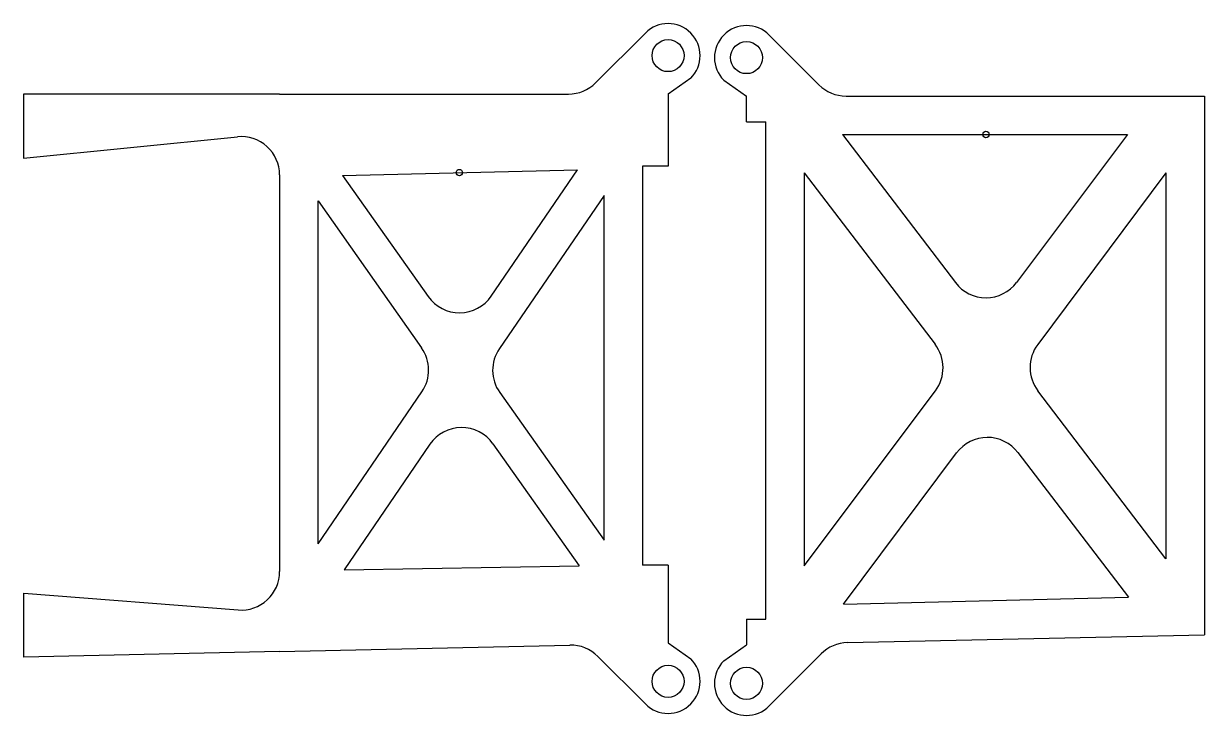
# Model space of a CAD drawing. Header units: millimetres. Extents: x 682.7 to 774.9, y 397.7 to 451.7.
import ezdxf

# ---------------------------------------------------------------- set-up
doc = ezdxf.new("R2010")
doc.units = ezdxf.units.MM

msp = doc.modelspace()

# ---------------------------------------------------------------- linework, layer by layer
for p, q in [((731.273, 450.976), (727.383, 447.087)), ((740.934, 450.82), (744.824, 446.931)), ((734.808, 447.441), (733.04, 446.209)), ((737.399, 447.285), (739.167, 446.053)), ((702.691, 446.209), (682.691, 446.209)), ((682.691, 446.209), (682.691, 441.209)), ((702.691, 446.209), (725.262, 446.209)), ((733.04, 446.253), (733.04, 440.578)), ((733.04, 446.209), (733.04, 446.209)), ((739.167, 446.053), (739.167, 446.053)), ((739.167, 444.053), (739.167, 446.053)), ((746.945, 446.053), (774.941, 446.053)), ((774.941, 446.053), (774.941, 404.003)), ((739.167, 444.053), (740.667, 444.053)), ((740.667, 405.205), (740.667, 444.053)), ((682.691, 441.209), (699.392, 442.879)), ((746.667, 443.053), (768.941, 443.053)), ((746.667, 443.053), (755.491, 431.489)), ((768.941, 443.053), (760.275, 431.508)), ((707.612, 439.865), (725.963, 440.296)), ((719.228, 430.438), (725.963, 440.296)), ((733.04, 440.578), (731.04, 440.578)), ((731.04, 440.578), (731.04, 409.442)), ((743.667, 440.053), (743.667, 409.383)), ((743.667, 440.053), (753.907, 426.672)), ((771.941, 440.053), (761.918, 426.662)), ((771.941, 440.053), (771.942, 409.931)), ((702.691, 439.894), (702.691, 408.926)), ((707.612, 439.865), (714.301, 430.399)), ((728.042, 438.297), (719.86, 426.337)), ((728.04, 411.372), (728.042, 438.297)), ((705.691, 411.088), (705.691, 437.866)), ((705.691, 437.866), (713.785, 426.396)), ((705.691, 411.088), (713.811, 422.974)), ((719.886, 422.912), (728.04, 411.372)), ((743.667, 409.383), (753.924, 423.048)), ((771.942, 409.931), (761.935, 423.044)), ((714.433, 418.87), (707.743, 409.071)), ((719.36, 418.91), (726.092, 409.39)), ((746.74, 406.384), (755.586, 418.202)), ((760.37, 418.228), (769.016, 406.932)), ((707.743, 409.071), (726.092, 409.39)), ((733.04, 409.442), (731.04, 409.442)), ((733.04, 409.442), (733.04, 403.361)), ((682.696, 402.237), (682.696, 407.237)), ((682.696, 407.237), (699.459, 405.935)), ((746.74, 406.384), (769.016, 406.932)), ((739.167, 405.205), (739.167, 403.205)), ((739.167, 405.205), (740.667, 405.205)), ((702.691, 402.683), (725.366, 403.19)), ((733.04, 403.361), (734.808, 402.129)), ((737.399, 401.973), (739.167, 403.205)), ((747.055, 403.381), (774.941, 404.003)), ((702.691, 402.683), (682.696, 402.237)), ((731.273, 398.593), (727.554, 402.312)), ((740.934, 398.437), (745, 402.503))]:
    msp.add_line(p, q)
for centre, radius in [((733.04, 449.209), 1.25), ((739.167, 449.053), 1.25), ((757.876, 443.053), 0.25), ((716.734, 440.079), 0.25), ((733.04, 400.361), 1.25), ((739.167, 400.205), 1.25)]:
    msp.add_circle(centre, radius)
for centre, radius, start, end in [((733.04, 449.209), 2.5, 315, 135), ((739.167, 449.053), 2.5, 45, 225), ((725.262, 449.209), 3, 270, 315), ((746.945, 449.053), 3, 225, 270), ((699.691, 439.894), 3, 0, 95.71059), ((757.876, 433.309), 3, 217.34728, 323.10535), ((716.751, 432.131), 3, 215.24825, 325.65798), ((711.334, 424.666), 3, 325.65792, 35.21036), ((722.336, 424.643), 3, 145.62097, 215.24825), ((751.525, 424.849), 3, 323.10535, 37.42846), ((764.32, 424.864), 3, 143.18496, 217.34728), ((716.91, 417.178), 3, 35.26767, 145.67739), ((757.988, 416.404), 3, 37.42846, 143.18496), ((699.691, 408.926), 3, 265.55697, 0), ((725.433, 400.19), 3, 45, 91.27884), ((747.122, 400.382), 3, 91.27884, 135), ((733.04, 400.361), 2.5, 225, 45), ((739.167, 400.205), 2.5, 135, 315)]:
    msp.add_arc(centre, radius, start, end)

doc.saveas('drawing.dxf')
